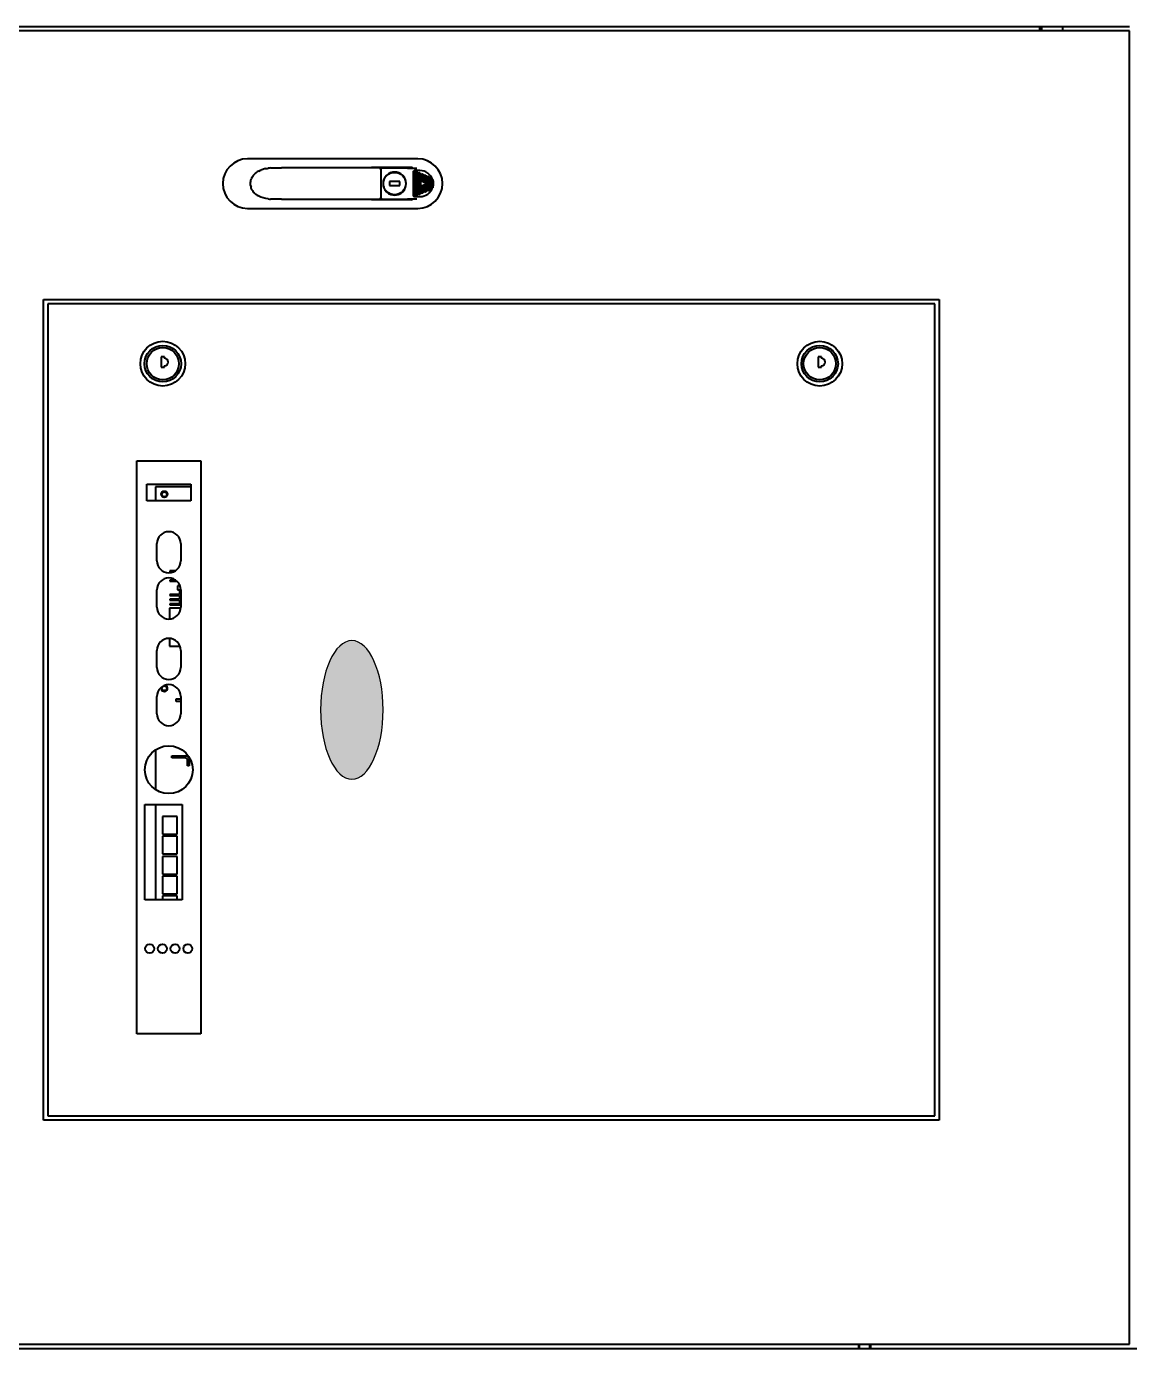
# Model space of a CAD drawing. Header units: millimetres. Extents: x 4969 to 37601, y -771 to 6478.
# Drawn here: x 12090 to 12829, y 3638 to 4524 of the extents above; entities that cross this region are included whole.
import ezdxf

# ---------------------------------------------------------------- set-up
doc = ezdxf.new("R2010")
doc.units = ezdxf.units.MM
doc.header["$LTSCALE"] = 7
doc.header["$MEASUREMENT"] = 0
doc.layers.get('0').update_dxf_attribs({"linetype": 'CONTINUOUS'})
doc.layers.add('가시적인 것(ISO)', color=3, linetype='CONTINUOUS', lineweight=40)
doc.layers.add('가시적인 좁은 것(ISO)', color=3, linetype='CONTINUOUS', lineweight=35)

# ---------------------------------------------------------------- blocks, each defined once
blk = doc.blocks.new('A$C56EC6B52')
h = blk.add_hatch(color=250)
h.dxf.hatch_style = 1
edge = h.paths.add_edge_path()
edge.add_ellipse((423, 1503.37), major_axis=(46.41, 0), ratio=0.451275, start_angle=0, end_angle=360)
at = {"color": 250}
blk.add_ellipse((423, 1503.37), major_axis=(46.41, 0), ratio=0.451275, start_param=-1.570796, end_param=4.712389, dxfattribs=at)
at = {"layer": '가시적인 것(ISO)'}
for p, q in [((-5, 2050), (-5, 270)), ((-2, 2050), (-2, 982.5)), ((878, 982.5), (878, 2050)), ((881, 2050), (881, 982.5)), ((148, 1110), (148, 1710)), ((148, 1710), (698, 1710)), ((698, 1710), (698, 1110)), ((695, 1707), (151, 1707)), ((151, 1707), (151, 1113)), ((695, 1113), (695, 1707)), ((206, 1604.5), (206, 1647.5)), ((206, 1647.5), (590, 1647.5)), ((295.7, 1641.95), (359.7, 1641.95)), ((295.7, 1616.95), (295.7, 1641.95)), ((359.7, 1641.95), (359.7, 1616.95)), ((563.15, 1640.75), (574.15, 1640.75)), ((563.15, 1611.25), (563.15, 1640.75)), ((574.15, 1640.75), (574.15, 1611.25)), ((590, 1647.5), (590, 1604.5)), ((359.7, 1635), (295.7, 1635)), ((396.13, 1635), (369.67, 1635)), ((420.4, 1634), (431.9, 1634)), ((451.4, 1634), (462.9, 1634)), ((491.9, 1634), (503.4, 1634)), ((522.9, 1634), (534.4, 1634)), ((572.5, 1635), (563.15, 1635)), ((572.5, 1611.25), (572.5, 1635)), ((652.6, 1631.1), (652.6, 1628.9)), ((659.6, 1631.1), (652.6, 1631.1)), ((659.6, 1628.9), (659.6, 1631.1)), ((298.3, 1630.24), (295.7, 1630.24)), ((298.3, 1620.33), (298.3, 1630.24)), ((299.67, 1630.24), (299.67, 1620.33)), ((311.56, 1630.24), (299.67, 1630.24)), ((311.56, 1620.33), (311.56, 1630.24)), ((312.93, 1630.24), (312.93, 1620.33)), ((324.82, 1630.24), (312.93, 1630.24)), ((324.82, 1620.33), (324.82, 1630.24)), ((326.44, 1630.24), (326.44, 1620.33)), ((338.33, 1630.24), (326.44, 1630.24)), ((338.33, 1620.33), (338.33, 1630.24)), ((339.7, 1630.24), (339.7, 1620.33)), ((351.59, 1630.24), (339.7, 1630.24)), ((351.59, 1620.33), (351.59, 1630.24)), ((390.91, 1614.54), (390.91, 1624.04)), ((390.91, 1624.04), (392.16, 1624.04)), ((392.16, 1624.04), (392.16, 1613.79)), ((436, 1629.61), (436, 1628.39)), ((465.73, 1625.52), (465.73, 1618.52)), ((470.89, 1625.52), (465.73, 1625.52)), ((491.23, 1625.52), (483.91, 1625.52)), ((491.23, 1618.03), (491.23, 1625.52)), ((493.35, 1625.22), (493.35, 1618)), ((493.99, 1625.22), (493.35, 1625.22)), ((493.99, 1618.87), (493.99, 1625.22)), ((496.53, 1625.22), (496.53, 1618.87)), ((497.16, 1625.22), (496.53, 1625.22)), ((497.16, 1618.87), (497.16, 1625.22)), ((499.7, 1625.22), (499.7, 1618.87)), ((500.34, 1625.22), (499.7, 1625.22)), ((500.34, 1618.87), (500.34, 1625.22)), ((509.23, 1625.22), (509.23, 1620.52)), ((509.86, 1625.22), (509.23, 1625.22)), ((509.86, 1621.28), (509.86, 1625.22)), ((515.58, 1625.22), (515.58, 1622.78)), ((516.21, 1625.22), (515.58, 1625.22)), ((516.21, 1621.61), (516.21, 1625.22)), ((652.6, 1628.9), (653.6, 1628.9)), ((658.6, 1628.9), (659.6, 1628.9)), ((295.7, 1620.33), (298.3, 1620.33)), ((359.7, 1616.95), (295.7, 1616.95)), ((299.67, 1620.33), (311.56, 1620.33)), ((312.93, 1620.33), (324.82, 1620.33)), ((326.44, 1620.33), (338.33, 1620.33)), ((339.7, 1620.33), (351.59, 1620.33)), ((385.4, 1612.29), (385.4, 1613.54)), ((385.4, 1613.54), (389.91, 1613.54)), ((389.91, 1613.54), (390.91, 1614.54)), ((392.16, 1613.79), (390.66, 1612.29)), ((431.9, 1618), (420.4, 1618)), ((428.55, 1618), (428.55, 1621.13)), ((428.55, 1621.13), (430.3, 1621.13)), ((430.3, 1621.13), (430.3, 1618)), ((462.9, 1618), (451.4, 1618)), ((503.4, 1618), (491.9, 1618)), ((496.53, 1618.87), (493.99, 1618.87)), ((499.7, 1618.87), (497.16, 1618.87)), ((503.51, 1618.87), (500.34, 1618.87)), ((503.51, 1620.14), (503.51, 1618.87)), ((506.05, 1620.14), (503.51, 1620.14)), ((506.05, 1618.87), (506.05, 1620.14)), ((507.02, 1618.87), (506.05, 1618.87)), ((534.4, 1618), (522.9, 1618)), ((590, 1604.5), (206, 1604.5)), ((390.66, 1612.29), (385.4, 1612.29)), ((574.15, 1611.25), (563.15, 1611.25)), ((759.1, 1573.25), (759.1, 1459.25)), ((792.3, 1459.25), (792.3, 1573.25)), ((765.2, 1550.45), (765.2, 1556.7)), ((786.2, 1556.7), (786.2, 1550.45)), ((765.2, 1550.45), (765.2, 1485.25)), ((786.2, 1485.25), (786.2, 1550.45)), ((765.01, 1490.28), (764.85, 1490.25)), ((764.85, 1463.45), (764.85, 1490.25)), ((786.55, 1490.25), (786.39, 1490.28)), ((786.55, 1463.45), (786.55, 1490.25)), ((764.85, 1483.75), (766.7, 1483.75)), ((764.85, 1483.7), (765.7, 1483.7)), ((765.2, 1483.2), (765.2, 1466.32)), ((766.7, 1483.75), (767.15, 1483.75)), ((767.15, 1483.75), (784.25, 1483.75)), ((773.2, 1482.09), (773.2, 1481.82)), ((778.2, 1481.82), (778.2, 1482.09)), ((784.25, 1483.75), (784.7, 1483.75)), ((784.7, 1483.75), (786.55, 1483.75)), ((785.7, 1483.7), (786.55, 1483.7)), ((786.2, 1483.2), (786.2, 1466.32)), ((768.34, 1472.27), (768.62, 1472.27)), ((768.63, 1477.25), (768.36, 1477.25)), ((774.4, 1478.25), (774.4, 1471.25)), ((777, 1478.25), (774.4, 1478.25)), ((774.4, 1471.25), (777, 1471.25)), ((777, 1471.25), (777, 1478.25)), ((783.04, 1477.25), (782.77, 1477.25)), ((782.77, 1472.25), (783.04, 1472.25)), ((765.34, 1465.82), (764.85, 1465.82)), ((765.36, 1462.8), (765.34, 1462.8)), ((765.36, 1459.97), (765.36, 1464.77)), ((767.43, 1462.8), (767.43, 1462.8)), ((783.39, 1462.35), (768.01, 1462.35)), ((773.22, 1467.67), (773.22, 1467.39)), ((778.2, 1467.41), (778.2, 1467.68)), ((783.97, 1462.8), (783.97, 1462.8)), ((786.04, 1464.77), (786.04, 1459.97)), ((786.06, 1462.8), (786.04, 1462.8)), ((786.55, 1465.82), (786.06, 1465.82)), ((767.02, 1460.87), (767, 1457.75)), ((767.01, 1461.34), (784.39, 1461.34)), ((767.01, 1460.87), (784.39, 1460.87)), ((767.79, 1460), (767.75, 1460.1)), ((767.93, 1460.37), (767.98, 1460.37)), ((767.98, 1460.37), (783.42, 1460.37)), ((768.02, 1459.87), (767.98, 1459.87)), ((768.02, 1459.87), (783.38, 1459.87)), ((768.02, 1459.87), (768.02, 1459.87)), ((768.2, 1459), (768.16, 1459.1)), ((768.34, 1459.37), (768.4, 1459.37)), ((768.4, 1459.37), (783, 1459.37)), ((768.43, 1458.87), (768.4, 1458.87)), ((768.43, 1458.87), (782.97, 1458.87)), ((768.43, 1458.87), (768.43, 1458.87)), ((768.62, 1458), (768.58, 1458.1)), ((768.76, 1458.37), (768.81, 1458.37)), ((768.81, 1458.37), (782.59, 1458.37)), ((768.85, 1457.87), (768.81, 1457.87)), ((768.85, 1457.87), (782.55, 1457.87)), ((768.85, 1457.87), (768.85, 1457.87)), ((769.03, 1457), (768.99, 1457.1)), ((769.17, 1457.37), (769.22, 1457.37)), ((769.22, 1457.37), (773.7, 1457.37)), ((769.26, 1456.87), (769.23, 1456.87)), ((769.26, 1456.87), (773.92, 1456.87)), ((769.26, 1456.87), (769.26, 1456.87)), ((769.45, 1456), (769.4, 1456.1)), ((769.58, 1456.37), (769.64, 1456.37)), ((769.64, 1456.37), (774.14, 1456.37)), ((769.68, 1455.87), (769.64, 1455.87)), ((769.68, 1455.87), (774.37, 1455.87)), ((769.68, 1455.87), (769.68, 1455.87)), ((769.86, 1455), (769.82, 1455.1)), ((770, 1455.37), (770.05, 1455.37)), ((770.05, 1455.37), (774.59, 1455.37)), ((770.09, 1454.87), (770.05, 1454.87)), ((770.09, 1454.87), (774.81, 1454.87)), ((770.09, 1454.87), (770.09, 1454.87)), ((770.27, 1454), (770.23, 1454.1)), ((770.41, 1454.37), (770.47, 1454.37)), ((770.47, 1454.37), (775.03, 1454.37)), ((770.5, 1453.87), (770.47, 1453.87)), ((770.5, 1453.87), (775.26, 1453.87)), ((770.5, 1453.87), (770.5, 1453.87)), ((770.69, 1453), (770.64, 1453.1)), ((775.45, 1453.37), (770.82, 1453.37)), ((773.7, 1457.37), (773.92, 1456.87)), ((777.7, 1457.37), (773.7, 1457.37)), ((774.12, 1456.37), (773.89, 1456.87)), ((773.92, 1456.87), (774.14, 1456.37)), ((774.14, 1456.37), (774.37, 1455.87)), ((774.56, 1455.37), (774.34, 1455.87)), ((774.37, 1455.87), (774.59, 1455.37)), ((774.59, 1455.37), (774.81, 1454.87)), ((775, 1454.37), (774.78, 1454.87)), ((774.81, 1454.87), (775.03, 1454.37)), ((775.03, 1454.37), (775.26, 1453.87)), ((775.45, 1453.37), (775.23, 1453.87)), ((775.26, 1453.87), (775.48, 1453.37)), ((775.48, 1453.37), (775.45, 1453.37)), ((775.48, 1453.37), (775.7, 1452.87)), ((775.48, 1453.37), (775.48, 1453.37)), ((775.92, 1453.37), (775.7, 1452.87)), ((775.92, 1453.37), (776.14, 1453.87)), ((775.92, 1453.37), (775.95, 1453.37)), ((775.92, 1453.37), (775.92, 1453.37)), ((776.17, 1453.87), (775.95, 1453.37)), ((780.58, 1453.37), (775.95, 1453.37)), ((776.37, 1454.37), (776.14, 1453.87)), ((776.14, 1453.87), (780.9, 1453.87)), ((776.37, 1454.37), (776.59, 1454.87)), ((776.37, 1454.37), (780.93, 1454.37)), ((776.62, 1454.87), (776.4, 1454.37)), ((776.81, 1455.37), (776.59, 1454.87)), ((776.59, 1454.87), (781.31, 1454.87)), ((776.81, 1455.37), (777.03, 1455.87)), ((776.81, 1455.37), (781.35, 1455.37)), ((777.06, 1455.87), (776.84, 1455.37)), ((777.26, 1456.37), (777.03, 1455.87)), ((777.03, 1455.87), (781.72, 1455.87)), ((777.26, 1456.37), (777.48, 1456.87)), ((777.26, 1456.37), (781.76, 1456.37)), ((777.51, 1456.87), (777.28, 1456.37)), ((777.7, 1457.37), (777.48, 1456.87)), ((777.48, 1456.87), (782.14, 1456.87)), ((777.7, 1457.37), (782.18, 1457.37)), ((780.76, 1453.1), (780.71, 1453)), ((780.93, 1453.87), (780.9, 1453.87)), ((780.9, 1453.87), (780.9, 1453.87)), ((780.93, 1454.37), (780.99, 1454.37)), ((780.93, 1454.37), (780.93, 1454.37)), ((781.17, 1454.1), (781.13, 1454)), ((781.35, 1454.87), (781.31, 1454.87)), ((781.31, 1454.87), (781.31, 1454.87)), ((781.35, 1455.37), (781.4, 1455.37)), ((781.35, 1455.37), (781.35, 1455.37)), ((781.58, 1455.1), (781.54, 1455)), ((781.76, 1455.87), (781.72, 1455.87)), ((781.72, 1455.87), (781.72, 1455.87)), ((781.76, 1456.37), (781.82, 1456.37)), ((781.76, 1456.37), (781.76, 1456.37)), ((782, 1456.1), (781.95, 1456)), ((782.17, 1456.87), (782.14, 1456.87)), ((782.14, 1456.87), (782.14, 1456.87)), ((782.18, 1457.37), (782.23, 1457.37)), ((782.18, 1457.37), (782.18, 1457.37)), ((782.41, 1457.1), (782.37, 1457)), ((782.59, 1457.87), (782.55, 1457.87)), ((782.55, 1457.87), (782.55, 1457.87)), ((782.59, 1458.37), (782.64, 1458.37)), ((782.59, 1458.37), (782.59, 1458.37)), ((782.82, 1458.1), (782.78, 1458)), ((783, 1458.87), (782.97, 1458.87)), ((782.97, 1458.87), (782.97, 1458.87)), ((783, 1459.37), (783.06, 1459.37)), ((783, 1459.37), (783, 1459.37)), ((783.24, 1459.1), (783.2, 1459)), ((783.42, 1459.87), (783.38, 1459.87)), ((783.38, 1459.87), (783.38, 1459.87)), ((783.42, 1460.37), (783.47, 1460.37)), ((783.42, 1460.37), (783.42, 1460.37)), ((783.65, 1460.1), (783.61, 1460)), ((784.4, 1457.75), (784.38, 1460.87)), ((770.92, 1452.87), (770.88, 1452.87)), ((770.92, 1452.87), (775.7, 1452.87)), ((770.92, 1452.87), (770.92, 1452.87)), ((771.1, 1452), (771.06, 1452.1)), ((771.24, 1452.37), (771.29, 1452.37)), ((771.29, 1452.37), (780.11, 1452.37)), ((771.33, 1451.87), (771.3, 1451.87)), ((771.33, 1451.87), (780.07, 1451.87)), ((771.33, 1451.87), (771.33, 1451.87)), ((771.52, 1451), (771.47, 1451.1)), ((771.66, 1451.37), (771.71, 1451.37)), ((771.71, 1451.37), (779.69, 1451.37)), ((771.75, 1450.87), (771.71, 1450.87)), ((771.75, 1450.87), (779.65, 1450.87)), ((771.75, 1450.87), (771.75, 1450.87)), ((771.92, 1450.02), (771.89, 1450.1)), ((772.07, 1450.37), (772.12, 1450.37)), ((772.12, 1450.37), (779.28, 1450.37)), ((772.15, 1449.89), (772.12, 1449.89)), ((772.15, 1449.89), (772.15, 1449.89)), ((772.15, 1449.89), (779.24, 1449.89)), ((773.04, 1449.39), (778.36, 1449.39)), ((775.7, 1452.8), (775.67, 1452.87)), ((775.7, 1452.87), (775.7, 1452.87)), ((775.7, 1452.87), (780.48, 1452.87)), ((775.7, 1452.87), (775.7, 1452.87)), ((775.73, 1452.87), (775.7, 1452.8)), ((775.7, 1452.8), (775.7, 1452.87)), ((775.7, 1452.87), (775.7, 1452.87)), ((779.28, 1449.89), (779.24, 1449.89)), ((779.24, 1449.89), (779.24, 1449.89)), ((779.28, 1450.37), (779.33, 1450.37)), ((779.51, 1450.1), (779.48, 1450.02)), ((779.69, 1450.87), (779.65, 1450.87)), ((779.65, 1450.87), (779.65, 1450.87)), ((779.69, 1451.37), (779.74, 1451.37)), ((779.69, 1451.37), (779.69, 1451.37)), ((779.93, 1451.1), (779.88, 1451)), ((780.1, 1451.87), (780.07, 1451.87)), ((780.07, 1451.87), (780.07, 1451.87)), ((780.11, 1452.37), (780.16, 1452.37)), ((780.11, 1452.37), (780.11, 1452.37)), ((780.34, 1452.1), (780.3, 1452)), ((780.52, 1452.87), (780.48, 1452.87)), ((780.48, 1452.87), (780.48, 1452.87)), ((652.6, 1191.1), (652.6, 1188.9)), ((659.6, 1191.1), (652.6, 1191.1)), ((652.6, 1188.9), (653.6, 1188.9)), ((658.6, 1188.9), (659.6, 1188.9)), ((659.6, 1188.9), (659.6, 1191.1)), ((-2, 1164), (-5, 1164)), ((-2, 1156), (-5, 1156)), ((698, 1110), (148, 1110)), ((151, 1113), (695, 1113)), ((878, 1042.5), (881, 1042.5)), ((878, 1041.2), (881, 1041.2)), ((878, 1027.2), (881, 1027.2)), ((-2, 982.5), (878, 982.5))]:
    blk.add_line(p, q, dxfattribs=at)
for centre, radius in [((263, 1638.75), 3), ((382.9, 1626), 16), ((655, 1630), 15), ((655, 1630), 12.25), ((655, 1630), 10.8), ((263, 1630.25), 3), ((437.5, 1629), 1.62), ((567.5, 1629), 2.15), ((567.5, 1629), 1.62), ((263, 1621.75), 3), ((263, 1613.25), 3), ((775.7, 1474.75), 7.5), ((655, 1190), 15), ((655, 1190), 12.25), ((655, 1190), 10.8)]:
    blk.add_circle(centre, radius, dxfattribs=at)
for centre, radius, start, end in [((420.4, 1626), 8, 90, 270), ((431.9, 1626), 8, 270, 90), ((437.5, 1629), 2.15, 74.05882, 342.29836), ((451.4, 1626), 8, 90, 270), ((462.9, 1626), 8, 270, 90), ((491.9, 1626), 8, 90, 270), ((503.4, 1626), 8, 270, 90), ((522.9, 1626), 8, 90, 270), ((534.4, 1626), 8, 270, 90), ((656.1, 1628.9), 2.5, 180, 0), ((775.7, 1573.25), 16.6, 0, 180), ((766.7, 1485.25), 1.5, 180, 270), ((775.7, 1474.75), 7.75, 108.81906, 161.18094), ((775.7, 1474.75), 7.69, 71.02126, 108.97874), ((775.7, 1474.75), 7.75, 18.81906, 71.18094), ((784.7, 1485.25), 1.5, 270, 0), ((775.7, 1474.75), 7.69, 161.02126, 198.84123), ((775.7, 1474.75), 7.77, 198.63927, 251.36073), ((775.7, 1474.75), 7.75, 288.81906, 341.18094), ((775.7, 1474.75), 7.69, 341.02126, 18.97874), ((775.7, 1474.75), 7.69, 251.15877, 288.97874), ((775.7, 1459.25), 16.6, 180, 0), ((656.1, 1188.9), 2.5, 180, 0)]:
    blk.add_arc(centre, radius, start, end, dxfattribs=at)
for centre, major_axis, ratio, start_param, end_param in [((767.69, 1564.08), (-0.922, 0.388), 0.933657, 6.283084, 6.283255), ((769.66, 1565.78), (-1.73, 1.01), 0.104074, 6.283131, 6.283139), ((781.75, 1565.78), (1.73, 1.01), 0.104074, 0.000018, 0.000029), ((766.28, 1558.42), (-0.996, 0.09), 0.942378, 0.000026, 0.000153), ((785.12, 1558.42), (0.996, 0.09), 0.942379, 6.283119, 6.28326), ((765.51, 1490.28), (-0.5, 0), 0.003491, 5.390173, 6.265732), ((785.89, 1490.28), (-0.5, 0), 0.003491, 3.159046, 4.034605), ((765.7, 1483.2), (-0.485, 0.121), 0.999353, 4.95743, 6.527922), ((785.7, 1483.2), (0.485, 0.121), 0.999353, 6.038448, 7.60894), ((765.35, 1463.46), (-0.013, -0.658), 0.75919, 4.739206, 6.298644), ((765.7, 1466.32), (0.448, -0.224), 0.999239, 3.604814, 4.358166), ((768.02, 1461.26), (-0.09, 1.09), 0.918226, 6.210712, 7.70663), ((783.38, 1461.26), (0.09, 1.09), 0.918226, 4.859741, 6.355659), ((785.7, 1466.32), (-0.448, -0.224), 0.999239, 1.92503, 2.678371), ((786.05, 1463.46), (0.013, -0.658), 0.75919, 6.267726, 7.827164), ((775.7, 1457.69), (0, -8.71), 0.999974, 4.705228, 5.977125), ((767.01, 1461.11), (0, 0.238), 0.034888, 6.283103, 7.220348), ((767.01, 1461.11), (0, -0.237), 0.034921, 5.189113, 6.283185), ((767.93, 1460.17), (-0.172, 0.112), 0.962304, 5.307353, 7.235103), ((767.98, 1460.07), (0.172, -0.112), 0.962304, 4.093511, 5.307353), ((768, 1460.12), (0.019, -0.25), 0.034604, 6.280563, 6.280609), ((768.02, 1460.07), (0, -0.2), 0.985197, 6.282915, 6.283184), ((768.35, 1459.17), (-0.172, 0.112), 0.962304, 5.307353, 7.235103), ((768.39, 1459.07), (0.172, -0.112), 0.962304, 4.093511, 5.307353), ((768.41, 1459.12), (0.019, -0.25), 0.034604, 6.280563, 6.280609), ((768.43, 1459.07), (0, -0.2), 0.985197, 6.282913, 6.283183), ((768.76, 1458.17), (-0.172, 0.112), 0.962304, 5.307353, 7.235103), ((768.8, 1458.07), (0.172, -0.112), 0.962304, 4.093511, 5.307353), ((768.83, 1458.12), (0.019, -0.25), 0.034604, 6.280563, 6.280609), ((768.85, 1458.07), (0, -0.2), 0.985197, 6.282915, 6.283184), ((769.18, 1457.17), (-0.172, 0.112), 0.962304, 5.307353, 7.235103), ((769.22, 1457.07), (0.172, -0.112), 0.962304, 4.093511, 5.307353), ((769.26, 1457.07), (0, -0.2), 0.985197, 6.282915, 6.283184), ((769.24, 1457.12), (0.019, -0.25), 0.034605, 6.280558, 6.280604), ((769.59, 1456.17), (-0.172, 0.112), 0.962304, 5.307353, 7.235103), ((769.63, 1456.07), (0.172, -0.112), 0.962304, 4.093511, 5.307353), ((769.68, 1456.07), (0, -0.2), 0.985197, 6.282916, 6.283186), ((769.66, 1456.12), (0.019, -0.25), 0.034605, 6.280558, 6.280604), ((770.01, 1455.17), (-0.172, 0.112), 0.962304, 5.307353, 7.235103), ((770.05, 1455.07), (0.172, -0.112), 0.962304, 4.093511, 5.307353), ((770.09, 1455.07), (0, -0.2), 0.985197, 6.282915, 6.283184), ((770.07, 1455.12), (0.019, -0.25), 0.034605, 6.280558, 6.280604), ((770.42, 1454.17), (-0.172, 0.112), 0.962304, 5.307353, 7.235103), ((770.46, 1454.07), (0.172, -0.112), 0.962304, 4.093511, 5.307353), ((770.48, 1454.12), (0.019, -0.25), 0.034605, 6.280558, 6.280604), ((770.5, 1454.07), (0, -0.2), 0.985197, 6.282915, 6.283184), ((770.83, 1453.17), (-0.167, 0.12), 0.959255, 5.355807, 7.280667), ((775.7, 1457.69), (0, -8.71), 0.999974, 0.30606, 1.577957), ((780.57, 1453.17), (0.167, 0.12), 0.959255, 5.285703, 7.210563), ((780.9, 1454.07), (0, -0.2), 0.985197, 0.000004, 0.000103), ((780.93, 1454.17), (0, 0.2), 0.985197, 6.283089, 6.283176), ((780.94, 1454.07), (-0.172, -0.112), 0.962304, 0.975833, 2.189675), ((780.98, 1454.17), (0.172, 0.112), 0.962304, 5.331267, 7.259018), ((781.31, 1455.07), (0, -0.2), 0.985197, 6.283177, 6.283276), ((781.35, 1455.17), (0, 0.2), 0.985197, 6.283106, 6.283193), ((781.35, 1455.07), (-0.172, -0.112), 0.962304, 0.975833, 2.189675), ((781.39, 1455.17), (0.172, 0.112), 0.962304, 5.331267, 7.259018), ((781.72, 1456.07), (0, -0.2), 0.985197, 0.000002, 0.000101), ((781.76, 1456.17), (0, 0.2), 0.985197, 6.283073, 6.283159), ((781.77, 1456.07), (-0.172, -0.112), 0.962304, 0.975833, 2.189675), ((781.81, 1456.17), (0.172, 0.112), 0.962304, 5.331267, 7.259018), ((782.14, 1457.07), (0, -0.2), 0.985197, 6.283164, 6.283263), ((782.18, 1457.07), (-0.172, -0.112), 0.962304, 0.975833, 2.189675), ((782.18, 1457.17), (0, 0.2), 0.985197, 6.283075, 6.283162), ((782.22, 1457.17), (0.172, 0.112), 0.962304, 5.331267, 7.259018), ((782.55, 1458.07), (0, -0.2), 0.985197, 0.000015, 0.000114), ((782.59, 1458.17), (0, 0.2), 0.985197, 6.283109, 6.283196), ((782.6, 1458.07), (-0.172, -0.112), 0.962304, 0.975833, 2.189675), ((782.64, 1458.17), (0.172, 0.112), 0.962304, 5.331267, 7.259018), ((782.97, 1459.07), (0, -0.2), 0.985197, 0.000007, 0.000106), ((783, 1459.17), (0, 0.2), 0.985197, 6.283089, 6.283176), ((783.01, 1459.07), (-0.172, -0.112), 0.962304, 0.975833, 2.189675), ((783.05, 1459.17), (0.172, 0.112), 0.962304, 5.331267, 7.259018), ((783.38, 1460.07), (0, -0.2), 0.985197, 0.000004, 0.000104), ((783.42, 1460.17), (0, 0.2), 0.985197, 6.283092, 6.283179), ((783.42, 1460.07), (-0.172, -0.112), 0.962304, 0.975833, 2.189675), ((783.47, 1460.17), (0.172, 0.112), 0.962304, 5.331267, 7.259018), ((784.39, 1461.11), (0, 0.238), 0.034886, 5.346024, 6.283268), ((784.39, 1461.11), (0, -0.237), 0.034921, 0, 1.094081), ((770.88, 1453.07), (0.172, -0.112), 0.962304, 4.093511, 5.307353), ((770.92, 1453.07), (0, -0.2), 0.985197, 6.282915, 6.283184), ((771.25, 1452.17), (-0.172, 0.112), 0.962304, 5.307353, 7.235103), ((771.29, 1452.07), (0.172, -0.112), 0.962304, 4.093511, 5.307353), ((771.31, 1452.12), (0.019, -0.25), 0.034604, 6.280563, 6.280609), ((771.33, 1452.07), (0, -0.2), 0.985197, 6.282919, 6.283188), ((771.66, 1451.17), (-0.172, 0.112), 0.962304, 5.307353, 7.235103), ((771.7, 1451.07), (0.172, -0.112), 0.962304, 4.093511, 5.307353), ((771.73, 1451.12), (0.019, -0.25), 0.034604, 6.280563, 6.280609), ((771.75, 1451.07), (0, -0.2), 0.985197, 6.282915, 6.283184), ((772.08, 1450.17), (-0.172, 0.112), 0.962304, 5.307353, 7.235103), ((772.11, 1450.09), (0.172, -0.112), 0.962304, 4.093511, 5.307353), ((772.15, 1450.09), (0, -0.2), 0.985197, 6.282884, 6.283183), ((772.14, 1450.13), (0.016, -0.241), 0.029477, 6.281281, 6.281332), ((779.24, 1450.09), (0, -0.2), 0.985197, 6.283184, 6.283307), ((779.29, 1450.09), (-0.172, -0.112), 0.962304, 0.975833, 2.189675), ((779.32, 1450.17), (0.172, 0.112), 0.962304, 5.331267, 7.259018), ((779.65, 1451.07), (0, -0.2), 0.985197, 0.000015, 0.000114), ((779.69, 1451.17), (0, 0.2), 0.985197, 6.283092, 6.283179), ((779.7, 1451.07), (-0.172, -0.112), 0.962304, 0.975833, 2.189675), ((779.74, 1451.17), (0.172, 0.112), 0.962304, 5.331267, 7.259018), ((780.07, 1452.07), (0, -0.2), 0.985197, 6.283175, 6.283274), ((780.11, 1452.07), (-0.172, -0.112), 0.962304, 0.975833, 2.189675), ((780.11, 1452.17), (0, 0.2), 0.985197, 6.283073, 6.283159), ((780.15, 1452.17), (0.172, 0.112), 0.962304, 5.331267, 7.259018), ((780.48, 1453.07), (0, -0.2), 0.985197, 0.000004, 0.000102), ((780.52, 1453.07), (-0.172, -0.112), 0.962304, 0.975833, 2.189675)]:
    blk.add_ellipse(centre, major_axis=major_axis, ratio=ratio, start_param=start_param, end_param=end_param, dxfattribs=at)
for points, knots in [([(771.2, 1570.04), (771.19, 1570.04), (771.18, 1570.03), (771.16, 1570.02), (770.73, 1569.77), (770.32, 1569.48), (769.94, 1569.16), (769.91, 1569.14), (769.89, 1569.12), (769.87, 1569.1), (769.49, 1568.79), (769.15, 1568.44), (768.83, 1568.06), (768.8, 1568.03), (768.78, 1568), (768.75, 1567.97), (768.58, 1567.76), (768.42, 1567.55), (768.27, 1567.33)], [0.751133, 0.751133, 0.751133, 0.751133, 0.7533305, 0.7533305, 0.7533305, 0.8333333, 0.8333333, 0.8333333, 0.8383655, 0.8383655, 0.8383655, 0.9166667, 0.9166667, 0.9166667, 0.9233991, 0.9233991, 0.9233991, 0.9661088, 0.9661088, 0.9661088, 0.9661088]), ([(774.15, 1571.11), (774.15, 1571.11), (774.15, 1571.11), (774.14, 1571.11), (773.83, 1571.06), (773.52, 1570.99), (773.21, 1570.9)], [0.58320385, 0.58320385, 0.58320385, 0.58320385, 0.58333333, 0.58333333, 0.58333333, 0.63457536, 0.63457536, 0.63457536, 0.63457536]), ([(774.15, 1571.11), (775.1, 1571.28), (776.09, 1571.29), (777.67, 1571.05), (778.28, 1570.9), (778.87, 1570.67)], [0, 0, 0, 0, 0.2900028, 0.2900028, 0.4781484, 0.4781484, 0.4781484, 0.4781484]), ([(779.43, 1570.44), (780.31, 1570.04), (781.14, 1569.49), (782.48, 1568.23), (783.04, 1567.54), (783.47, 1566.79)], [0, 0, 0, 0, 0.2915691, 0.2915691, 0.5526731, 0.5526731, 0.5526731, 0.5526731]), ([(765.39, 1559.48), (765.39, 1559.43), (765.31, 1558.88), (765.26, 1558.34), (765.23, 1557.83)], [0.7361273, 0.7361273, 0.7361273, 0.7361273, 0.75, 0.8928762, 0.8928762, 0.8928762, 0.8928762]), ([(785.75, 1560.94), (785.68, 1561.27), (785.4, 1562.39), (785.03, 1563.49), (784.72, 1564.25)], [0.4042707, 0.4042707, 0.4042707, 0.4042707, 0.5, 0.7324195, 0.7324195, 0.7324195, 0.7324195]), ([(786.17, 1557.77), (786.14, 1558.3), (786.09, 1558.85), (786.02, 1559.4), (786.01, 1559.43)], [0.1014851, 0.1014851, 0.1014851, 0.1014851, 0.25, 0.2591325, 0.2591325, 0.2591325, 0.2591325]), ([(765.36, 1464.77), (765.36, 1464.93), (765.36, 1465.09), (765.35, 1465.38), (765.35, 1465.52), (765.34, 1465.77), (765.34, 1465.88), (765.33, 1466.05), (765.33, 1466.11), (765.32, 1466.15), (765.32, 1466.15), (765.32, 1466.15)], [0, 0, 0, 0, 0.0475704, 0.0475704, 0.0941842, 0.0941842, 0.1403777, 0.1403777, 0.1849759, 0.1849759, 0.1973331, 0.1973331, 0.1973331, 0.1973331]), ([(786.08, 1466.15), (786.08, 1466.15), (786.08, 1466.15), (786.08, 1466.15), (786.08, 1466.15), (786.07, 1466.12), (786.07, 1466.09), (786.07, 1466.01), (786.06, 1465.95), (786.06, 1465.79), (786.05, 1465.68), (786.05, 1465.43), (786.05, 1465.29), (786.04, 1465.02), (786.04, 1464.89), (786.04, 1464.77)], [0.0601148, 0.0601148, 0.0601148, 0.0601148, 0.0620316, 0.0620316, 0.0754786, 0.0754786, 0.0981501, 0.0981501, 0.1322368, 0.1322368, 0.1743258, 0.1743258, 0.2196392, 0.2196392, 0.257818, 0.257818, 0.257818, 0.257818]), ([(767, 1461.12), (767, 1461.15), (767, 1461.17), (767, 1461.21), (767, 1461.23), (767, 1461.25)], [-0.01317961, -0.01317961, -0.01317961, -0.01317961, -0.00656615, -0.00656615, 0, 0, 0, 0]), ([(767, 1461), (767, 1461.02), (767, 1461.04), (767, 1461.08), (767, 1461.1), (767, 1461.12)], [-0.01321907, -0.01321907, -0.01321907, -0.01321907, -0.00661678, -0.00661678, -0.000001, -0.000001, -0.000001, -0.000001]), ([(784.4, 1461.25), (784.4, 1461.23), (784.4, 1461.21), (784.4, 1461.17), (784.4, 1461.15), (784.4, 1461.12)], [-0.01322137, -0.01322137, -0.01322137, -0.01322137, -0.00663716, -0.00663716, -0.00000236, -0.00000236, -0.00000236, -0.00000236]), ([(784.4, 1461.12), (784.4, 1461.1), (784.4, 1461.08), (784.4, 1461.04), (784.4, 1461.02), (784.4, 1461)], [-0.0131793, -0.0131793, -0.0131793, -0.0131793, -0.00658517, -0.00658517, -0.00000048, -0.00000048, -0.00000048, -0.00000048]), ([(772.88, 1449.19), (772.89, 1449.21), (772.9, 1449.24), (772.91, 1449.26), (772.93, 1449.29), (772.94, 1449.31), (772.95, 1449.33), (772.95, 1449.33), (772.96, 1449.33), (772.96, 1449.33), (772.97, 1449.35), (772.98, 1449.36), (772.99, 1449.37), (773.01, 1449.38), (773.02, 1449.39), (773.04, 1449.39)], [0.0000001, 0.0000001, 0.0000001, 0.0000001, 0.25, 0.25, 0.25, 0.5, 0.5, 0.5, 0.5300124, 0.5300124, 0.5300124, 0.75, 0.75, 0.75, 1, 1, 1, 1]), ([(775.7, 1448.95), (775.67, 1448.95), (775.64, 1448.95), (775.58, 1448.95), (775.55, 1448.95), (775.44, 1448.95), (775.35, 1448.95), (774.95, 1448.96), (774.63, 1448.98), (773.82, 1449.05), (773.35, 1449.11), (772.88, 1449.19), (772.88, 1449.19), (772.88, 1449.19)], [-0.2771402, -0.2771402, -0.2771402, -0.2771402, -0.2688785, -0.2688785, -0.2598128, -0.2598128, -0.2348395, -0.2348395, -0.1408775, -0.1408775, 0, 0, 0.0014185, 0.0014185, 0.0014185, 0.0014185]), ([(778.52, 1449.19), (778.52, 1449.19), (778.52, 1449.19), (778.05, 1449.11), (777.58, 1449.05), (776.77, 1448.98), (776.45, 1448.96), (776.05, 1448.95), (775.96, 1448.95), (775.85, 1448.95), (775.82, 1448.95), (775.76, 1448.95), (775.73, 1448.95), (775.7, 1448.95)], [-0.2843108, -0.2843108, -0.2843108, -0.2843108, -0.2828632, -0.2828632, -0.139059, -0.139059, -0.0431691, -0.0431691, -0.0176837, -0.0176837, -0.0084322, -0.0084322, -0.0000054, -0.0000054, -0.0000054, -0.0000054]), ([(778.36, 1449.39), (778.38, 1449.39), (778.39, 1449.38), (778.41, 1449.37), (778.42, 1449.36), (778.43, 1449.35), (778.45, 1449.33), (778.46, 1449.31), (778.47, 1449.29), (778.49, 1449.27), (778.5, 1449.24), (778.51, 1449.21), (778.52, 1449.19)], [0, 0, 0, 0, 0.25, 0.25, 0.25, 0.5, 0.5, 0.5, 0.75, 0.75, 0.75, 1, 1, 1, 1])]:
    blk.add_open_spline(points, degree=3, knots=knots, dxfattribs=at)
for points in [[(771.2, 1570.04), (771.83, 1570.41), (772.51, 1570.7), (773.21, 1570.9)], [(779.43, 1570.44), (779.24, 1570.53), (779.06, 1570.6), (778.87, 1570.67)], [(765.39, 1559.48), (765.7, 1561.65), (766.37, 1563.8), (767.37, 1565.76)], [(766.77, 1564.47), (766.77, 1564.48), (766.78, 1564.49), (766.78, 1564.5)], [(767.01, 1565.02), (767.09, 1565.19), (767.18, 1565.39), (767.28, 1565.59)], [(767.93, 1566.79), (767.73, 1566.45), (767.54, 1566.11), (767.37, 1565.76)], [(767.58, 1566.16), (767.69, 1566.37), (767.8, 1566.58), (767.93, 1566.79)], [(767.93, 1566.79), (768.03, 1566.97), (768.15, 1567.15), (768.27, 1567.33)], [(783.02, 1567.49), (783.15, 1567.31), (783.27, 1567.13), (783.38, 1566.94)], [(784.04, 1565.75), (783.86, 1566.1), (783.67, 1566.45), (783.47, 1566.79)], [(784.04, 1565.75), (784.28, 1565.26), (784.51, 1564.76), (784.72, 1564.25)], [(784.11, 1565.61), (784.21, 1565.41), (784.3, 1565.21), (784.38, 1565.03)], [(785.75, 1560.94), (785.85, 1560.44), (785.94, 1559.94), (786.01, 1559.43)], [(765.2, 1556.7), (765.2, 1557.08), (765.21, 1557.46), (765.23, 1557.83)], [(765.28, 1558.48), (765.28, 1558.49), (765.28, 1558.5), (765.28, 1558.51)], [(786.17, 1557.77), (786.19, 1557.42), (786.2, 1557.06), (786.2, 1556.7)], [(786.19, 1557.33), (786.19, 1557.26), (786.19, 1557.2), (786.2, 1557.13)], [(770.92, 1452.87), (770.92, 1452.87), (770.92, 1452.87), (770.92, 1452.87)]]:
    blk.add_open_spline(points, degree=3, dxfattribs=at)
at = {"layer": '가시적인 좁은 것(ISO)'}
for p, q in [((-2, 1163.26), (-5, 1163.26)), ((-5, 1156.74), (-2, 1156.74))]:
    blk.add_line(p, q, dxfattribs=at)
for centre, start in [((437.5, 1629), 67.56636), ((567.5, 1629), 350)]:
    blk.add_arc(centre, 2, start, 260, dxfattribs=at)

msp = doc.modelspace()

# ---------------------------------------------------------------- block references
at = {"rotation": 90}
msp.add_blockref('A$C56EC6B52', (13811.291, 3642.653, -0.01), dxfattribs=at)

doc.saveas('drawing.dxf')
